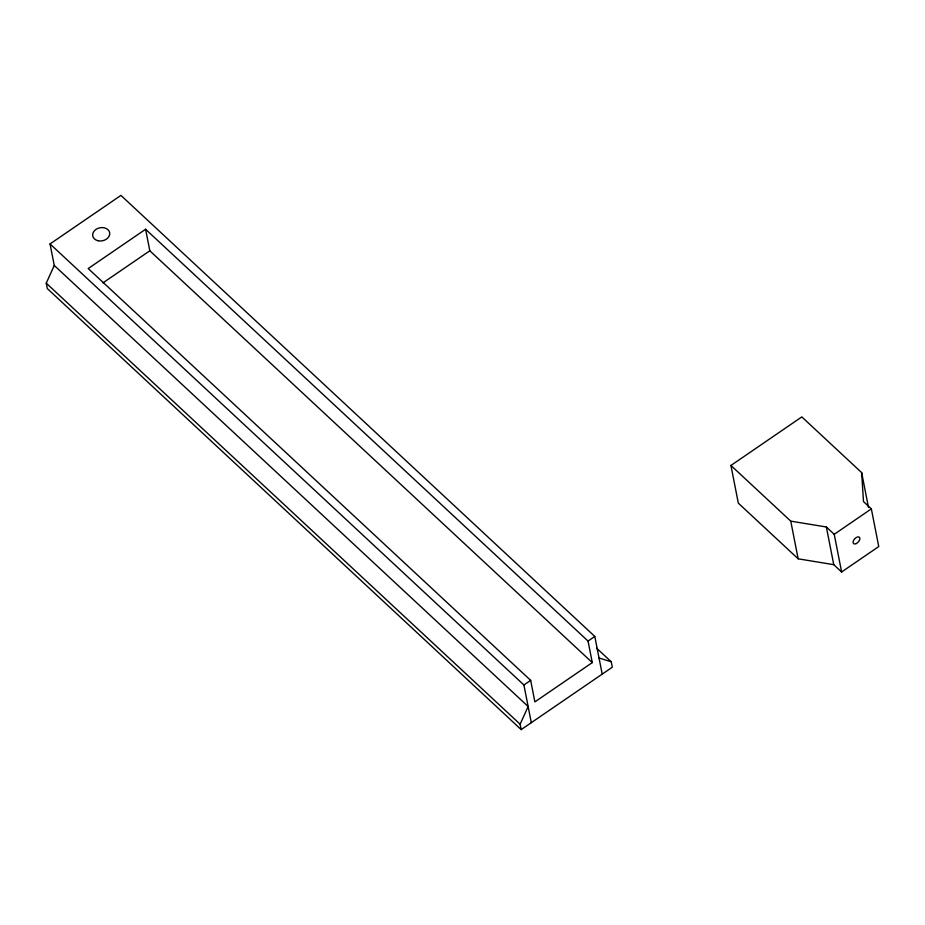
<?xml version="1.0" encoding="UTF-8"?>
<svg xmlns="http://www.w3.org/2000/svg" width="925" height="925" viewBox="0 0 925 925"><rect width="100%" height="100%" fill="white"/><g stroke="black" fill="none" stroke-linecap="round" stroke-linejoin="round"><path stroke-width="1.39" d="M596.452 648.032L611.263 661.814L612.315 667.202L521.18 729.605L47.302 288.554L46.25 283.166L54.263 265.463L50.043 243.934L120.932 195.395L594.798 636.446L602.198 674.14M521.18 729.605L520.116 724.217L528.14 706.515L54.263 265.463M145.595 229.261L88.21 268.551L530.661 680.361L534.881 701.89L592.278 662.601L588.046 641.071L145.595 229.261L149.815 250.791L592.278 662.601M102.976 282.865L149.815 250.791M861.661 472.617L863.487 501.57L871.35 508.877L878.75 546.559L841.623 571.985L833.76 564.678L798.159 558.816L738.323 503.142L730.935 465.46L801.813 416.909L861.661 472.617L868.506 507.513M531.308 722.668L523.908 684.974L530.661 680.361M588.046 641.071L594.798 636.446M841.623 571.985L834.223 534.303L871.35 508.877M730.935 465.46L790.759 521.145L826.36 526.996L834.223 534.303M599.018 657.976L611.263 661.814M50.043 243.934L523.908 684.974M46.25 283.166L520.116 724.217M826.36 526.996L833.76 564.678M790.759 521.145L798.159 558.816M97.957 240.72A8.614 6.637 -11.1 0 0 109.659 232.718A8.614 6.637 -11.1 0 0 95.957 229.412A8.614 6.637 -11.1 0 0 97.957 240.72M856.122 543.623A4.301 2.393 -47.1 0 0 859.603 537.494A4.301 2.393 -47.1 0 0 853.717 540.154A4.301 2.393 -47.1 0 0 856.122 543.623"/></g></svg>
